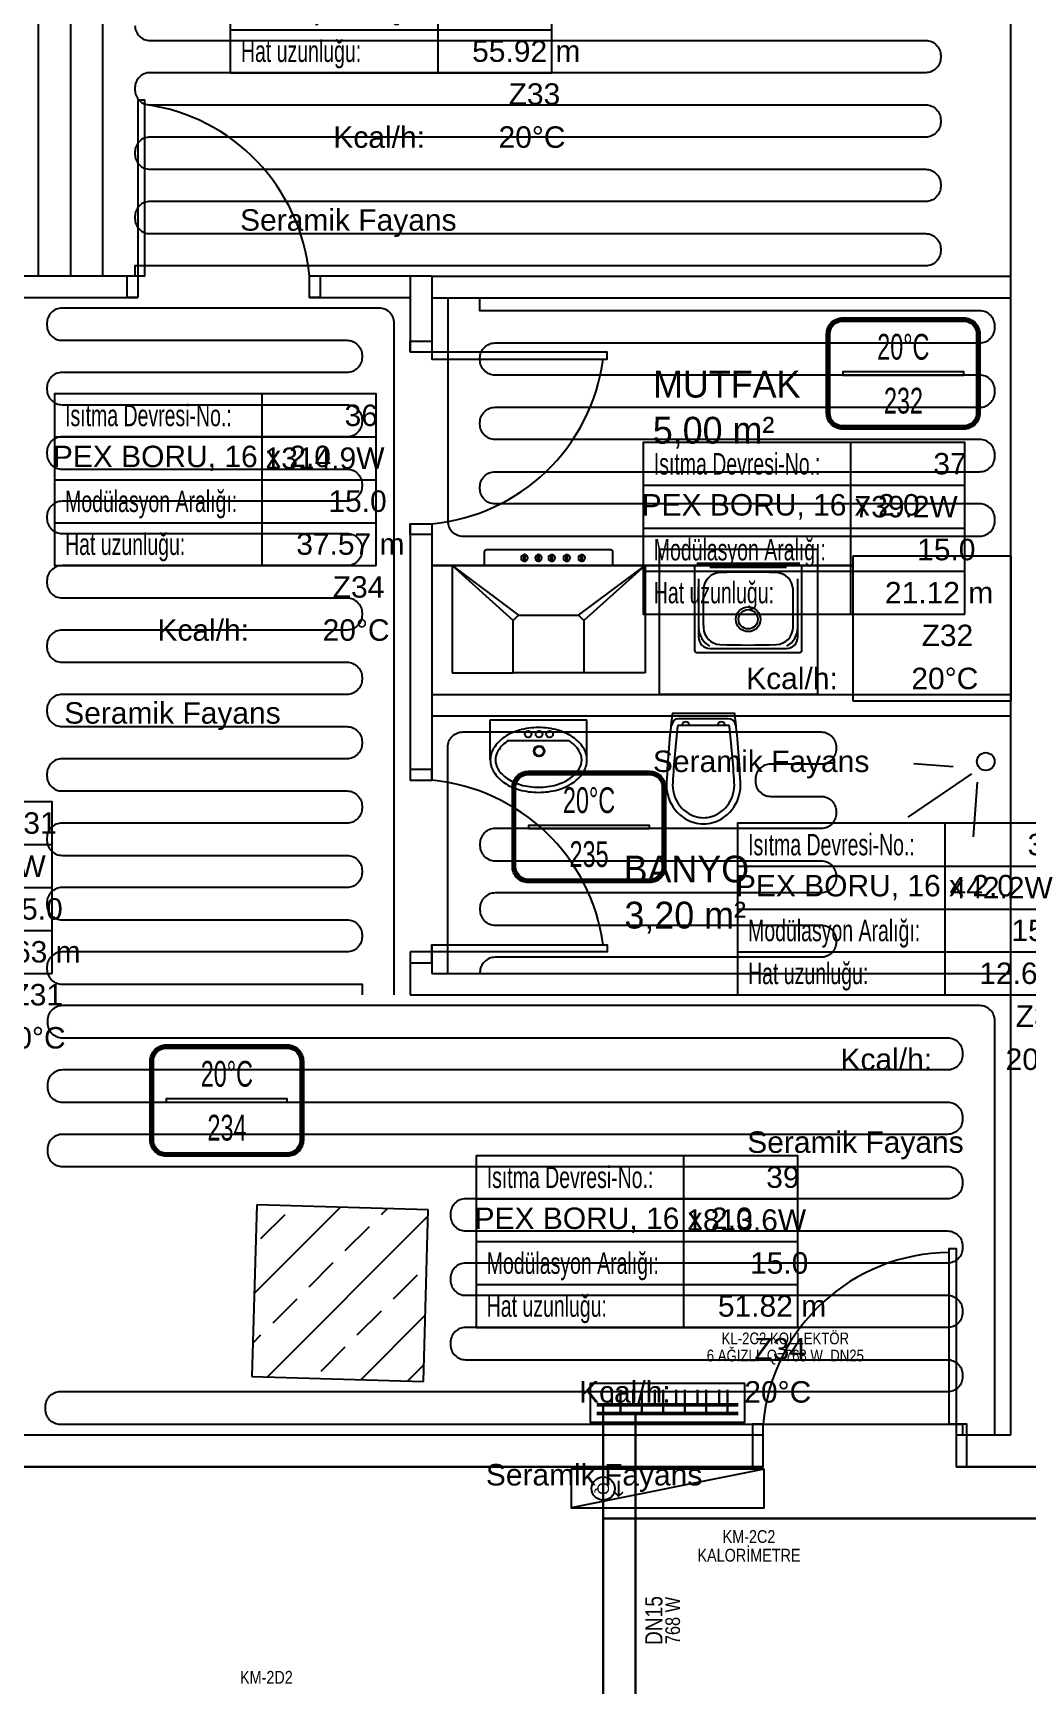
# Model space of a CAD drawing. Header units: centimetres. Extents: x 247996 to 315152, y -468471 to -440326.
# Drawn here: x 287963 to 288427, y -444183 to -443413 of the extents above; entities that cross this region are included whole.
import ezdxf
from ezdxf.enums import TextEntityAlignment as Align

# ---------------------------------------------------------------- set-up
doc = ezdxf.new("R2010")
doc.units = ezdxf.units.CM
doc.linetypes.add('ISITMA DONUS HATTI', pattern=[1.66, 1.57, -0.02, -0.07])
for name, color, linetype in [('SCOTT-MKDU0', 50, 'CONTINUOUS'), ('SCOTT-MTY-ISIKAYBIMAHAL', 2, 'CONTINUOUS'), ('SCOTT-MTY-KALORIMETRE', 6, 'Continuous'), ('SCOTT-MTY-KOLLETÖR', 7, 'CONTINUOUS'), ('SCOTT-MTY-PEX-BORU', 1, 'CONTINUOUS'), ('SCOTT-MTY-RADYATÖR', 2, 'CONTINUOUS'), ('SCOTT-MTY-SAYAC', 3, 'Continuous'), ('SCOTT-MTY-VANA', 1, 'Continuous')]:
    doc.layers.add(name, color=color, linetype=linetype)
for name, color, linetype, lineweight in [('SCOTT-MTY-ISITMA-CAP', 41, 'CONTINUOUS', 30), ('SCOTT-MTY-ISITMA-DONUS-BORU', 30, 'ISITMA DONUS HATTI', 30), ('SCOTT-MTY-ISITMA-GIDIS-BORU', 10, 'CONTINUOUS', 30)]:
    doc.layers.add(name, color=color, linetype=linetype, lineweight=lineweight)
doc.styles.add('MtXpl_Comic_Sans_MS', font='comic.ttf')
doc.styles.add('MTYCAPLT', font='arial.ttf')
doc.styles.add('ROTAS', font='arial.ttf')

# ---------------------------------------------------------------- blocks, each defined once
blk = doc.blocks.new('T-DOLAP')
blk.add_line((-45, -9), (45, 9))
blk.add_lwpolyline([(-45, -9), (45, -9), (45, 9), (-45, 9)], close=True)
blk = doc.blocks.new('T-KALORIMETRE')
for p, q in [((-10, 0), (-6, 0)), ((6, 0), (10, 0))]:
    blk.add_line(p, q)
blk.add_lwpolyline([(-4, 8), (4, 8), (2, 10), (4, 8), (2, 6)])
blk.add_circle((0, 0), 6)
at = {"style": 'ROTAS'}
blk.add_text('Q', height=6, dxfattribs=at).set_placement((0, 0), align=Align.MIDDLE_CENTER)
blk = doc.blocks.new('MTY-RADYATOR MAHAL0')
at = {"layer": 'SCOTT-MTY-ISIKAYBIMAHAL', "color": 2}
for points in [[(-35.71, 18.44), (-35.71, -18.44, 0.414214), (-28.21, -25.94), (28.21, -25.94, 0.414214), (35.71, -18.44), (35.71, 18.44, 0.414214), (28.21, 25.94), (-28.21, 25.94, 0.414214)], [(-34.21, 18.44), (-34.21, -18.44, 0.414214), (-28.21, -24.44), (28.21, -24.44, 0.414214), (34.21, -18.44), (34.21, 18.44, 0.414214), (28.21, 24.44), (-28.21, 24.44, 0.414214)]]:
    blk.add_lwpolyline(points, format="xyb", close=True, dxfattribs=at)
at = {"layer": 'SCOTT-MTY-ISIKAYBIMAHAL', "color": 4}
for points in [[(-35.21, 18.44), (-35.21, -18.44, 0.414214), (-28.21, -25.44), (28.21, -25.44, 0.414214), (35.21, -18.44), (35.21, 18.44, 0.414214), (28.21, 25.44), (-28.21, 25.44, 0.414214)], [(-34.71, 18.44), (-34.71, -18.44, 0.414214), (-28.21, -24.94), (28.21, -24.94, 0.414214), (34.71, -18.44), (34.71, 18.44, 0.414214), (28.21, 24.94), (-28.21, 24.94, 0.414214)]]:
    blk.add_lwpolyline(points, format="xyb", close=True, dxfattribs=at)
at = {"layer": 'SCOTT-MTY-ISIKAYBIMAHAL', "color": 2}
blk.add_lwpolyline([(-28.21, 0.75), (28.21, 0.75), (28.21, -0.75), (-28.21, -0.75)], close=True, dxfattribs=at)
at = {"layer": 'SCOTT-MTY-ISIKAYBIMAHAL', "color": 1, "style": 'MTYCAPLT', "width": 0.65}
for tag, p in [('MAHAL_001', (-14.86, 29.85)), ('NO_001', (-8.34, 6.72))]:
    blk.add_attdef(tag, p, '', height=12, rotation=359.99998, dxfattribs=at)
at = {"layer": 'SCOTT-MTY-ISIKAYBIMAHAL', "color": 4, "style": 'MTYCAPLT', "width": 0.65}
for tag, p in [('DERECE_001', (-22.83, -18.47)), ('ISIKAYBI_001', (-22.73, -41.1))]:
    blk.add_attdef(tag, p, '', height=12, rotation=359.99998, dxfattribs=at)
blk.add_attdef('ALAN', text='', height=12, rotation=359.99998, dxfattribs=at).set_placement((0, -50), align=Align.MIDDLE_CENTER)
blk = doc.blocks.new('MTY-ETIKET')
at = {"layer": 'SCOTT-MTY-RADYATÖR'}
for p, q in [((2.687, 0), (2.687, 8)), ((-7, 6), (8, 6)), ((-7, 4), (8, 4)), ((-7, 2), (8, 2))]:
    blk.add_line(p, q, dxfattribs=at)
blk.add_lwpolyline([(8, 0), (8, 8), (-7, 8), (-7, 0)], close=True, dxfattribs=at)
at = {"layer": 'SCOTT-MTY-RADYATÖR', "style": 'MTYCAPLT', "width": 0.65}
for s, p in [('Isıtma Devresi-No.:', (-6.5, 7)), ('Modülasyon Aralığı:', (-6.5, 3)), ('Hat uzunluğu:', (-6.5, 1))]:
    blk.add_text(s, height=1, rotation=359.99998, dxfattribs=at).set_placement(p, align=Align.MIDDLE_LEFT)
for tag, p in [('NO1_001', (5.8, 6.5)), ('AR_001', (6.25, 2.5)), ('UZ_001', (6.312, 0.509))]:
    blk.add_attdef(tag, p, '', height=1, rotation=359.99998, dxfattribs=at)
at = {"layer": 'SCOTT-MTY-RADYATÖR', "color": 2, "style": 'MTYCAPLT', "width": 0.65}
for tag, p in [('BORU_001', (-7.069, 4.59)), ('YER_001', (2.898, 4.5))]:
    blk.add_attdef(tag, p, '', height=1, dxfattribs=at)

msp = doc.modelspace()

# ---------------------------------------------------------------- linework, layer by layer
at = {"layer": 'SCOTT-MKDU0', "color": 8, "ltscale": 0.03}
for p, q in [((288419.06, -444065.95), (288419.06, -443220.38)), ((288419.06, -444065.95), (288419.06, -443220.38)), ((287958.21, -443525.95), (288015.33, -443525.95)), ((288092.02, -443525.95), (288149.06, -443525.95)), ((288139.06, -443525.95), (288139.06, -443561.41)), ((288149.06, -443525.95), (288149.06, -443564.73)), ((288149.06, -443526.07), (288419.06, -443526.07)), ((287958.21, -443535.95), (288012.02, -443535.95)), ((288092.02, -443535.95), (288139.06, -443535.95)), ((288149.06, -443536.07), (288419.06, -443536.07)), ((288139.06, -443641.41), (288139.06, -443760.95)), ((288149.06, -443641.41), (288149.06, -443760.95)), ((288173.53, -443654.64), (288173.53, -443660.94)), ((288232.53, -443653.64), (288174.53, -443653.64)), ((288192, -443656.31), (288192, -443655.8)), ((288192.61, -443655.8), (288192, -443655.8)), ((288192, -443658.89), (288192, -443656.31)), ((288192.61, -443656.31), (288192.61, -443655.8)), ((288192.61, -443658.89), (288192.61, -443656.31)), ((288198.58, -443656.31), (288198.58, -443655.8)), ((288199.2, -443655.8), (288198.58, -443655.8)), ((288198.58, -443658.89), (288198.58, -443656.31)), ((288199.2, -443656.31), (288199.2, -443655.8)), ((288199.2, -443658.89), (288199.2, -443656.31)), ((288204.73, -443656.31), (288204.73, -443655.8)), ((288204.73, -443655.8), (288205.35, -443655.8)), ((288204.73, -443658.89), (288204.73, -443656.31)), ((288205.35, -443656.31), (288205.35, -443655.8)), ((288205.35, -443658.89), (288205.35, -443656.31)), ((288211.72, -443655.8), (288212.34, -443655.8)), ((288211.72, -443656.31), (288211.72, -443655.81)), ((288211.72, -443658.89), (288211.72, -443656.31)), ((288212.34, -443656.31), (288212.34, -443655.8)), ((288212.34, -443658.89), (288212.34, -443656.31)), ((288218.72, -443655.8), (288219.34, -443655.8)), ((288218.72, -443656.31), (288218.72, -443655.81)), ((288218.72, -443658.89), (288218.72, -443656.31)), ((288219.34, -443656.31), (288219.34, -443655.8)), ((288219.34, -443658.89), (288219.34, -443656.31)), ((288233.53, -443660.94), (288233.53, -443654.64)), ((288255.3, -443720.95), (288255.3, -443653.26)), ((288255.3, -443653.26), (288328.92, -443653.26)), ((288328.92, -443653.26), (288328.92, -443720.95)), ((288345.47, -443724.07), (288345.47, -443656.39)), ((288345.47, -443656.39), (288419.09, -443656.39)), ((288419.09, -443656.39), (288419.09, -443724.07)), ((288149.06, -443660.95), (288345.44, -443660.95)), ((288345.44, -443660.95), (288149.06, -443660.95)), ((288345.44, -443660.95), (288149.06, -443660.95)), ((288187.05, -443686.44), (288158.55, -443660.94)), ((288158.55, -443660.94), (288189.55, -443683.94)), ((288248.55, -443660.94), (288158.55, -443660.94)), ((288158.55, -443660.94), (288158.55, -443710.94)), ((288192, -443658.89), (288192.61, -443658.89)), ((288198.58, -443658.89), (288199.2, -443658.89)), ((288204.73, -443658.89), (288205.35, -443658.89)), ((288211.72, -443658.89), (288212.34, -443658.89)), ((288217.55, -443683.94), (288248.55, -443660.94)), ((288218.72, -443658.89), (288219.34, -443658.89)), ((288248.55, -443660.94), (288220.05, -443686.44)), ((288248.55, -443660.94), (288248.55, -443710.94)), ((288271.61, -443660.93), (288271.61, -443700.35)), ((288320.61, -443659.93), (288272.61, -443659.93)), ((288314.46, -443661.78), (288278.76, -443661.78)), ((288321.61, -443700.35), (288321.61, -443660.93)), ((288273.46, -443667.08), (288273.46, -443694.2)), ((288319.76, -443694.2), (288319.76, -443667.08)), ((288272.61, -443701.35), (288320.61, -443701.35)), ((288278.76, -443699.5), (288314.46, -443699.5)), ((288158.55, -443710.94), (288187.05, -443710.94)), ((288248.55, -443710.94), (288220.05, -443710.94)), ((288149.06, -443720.95), (288419.06, -443720.95)), ((288328.92, -443720.95), (288255.3, -443720.95)), ((288419.09, -443724.07), (288345.47, -443724.07)), ((288149.06, -443730.95), (288419.06, -443730.95)), ((288176.38, -443732.84), (288221.41, -443732.84)), ((288176.38, -443751.49), (288176.38, -443732.84)), ((288221.41, -443751.49), (288221.41, -443732.84)), ((288149.06, -443740.95), (288149.06, -443760.95)), ((288184.84, -443742.47), (288212.94, -443742.47)), ((288392.22, -443754.73), (288373.84, -443753.31)), ((288400.64, -443757.97), (288371.06, -443778.18)), ((288403.42, -443761.87), (288401.47, -443787.24)), ((288139.06, -443840.95), (288139.06, -443860.95)), ((288149.06, -443837.64), (288149.06, -443850.95)), ((288149.06, -443837.64), (288149.06, -443850.95)), ((288149.06, -443850.95), (288419.06, -443850.95)), ((288139.06, -443860.95), (288419.06, -443860.95)), ((288067.5, -443958.85), (288065.2, -444038.82)), ((288066.31, -444000.1), (288106.45, -443959.97)), ((288147.46, -443961.14), (288067.5, -443958.85)), ((288069.46, -443974.5), (288080.69, -443963.28)), ((288072.29, -444039.02), (288147.38, -443963.93)), ((288125.59, -443963.28), (288128.27, -443960.59)), ((288145.17, -444041.11), (288147.46, -443961.14)), ((288108.75, -443980.11), (288119.98, -443968.89)), ((288091.91, -443996.95), (288103.14, -443985.73)), ((288131.2, -444002.56), (288142.43, -443991.34)), ((288075.08, -444013.79), (288086.3, -444002.56)), ((288114.36, -444019.4), (288125.59, -444008.18)), ((288115.94, -444040.27), (288146.06, -444010.16)), ((288065.65, -444023.21), (288069.46, -444019.4)), ((288097.53, -444036.24), (288108.75, -444025.01)), ((288137.77, -444040.9), (288145.4, -444033.27)), ((288065.2, -444038.82), (288145.17, -444041.11)), ((287628.21, -444065.95), (288303.6, -444065.95)), ((287871.75, -444065.95), (288303.6, -444065.95)), ((288393.6, -444065.95), (288419.06, -444065.95)), ((288393.6, -444065.95), (288419.06, -444065.95)), ((288303.6, -444080.95), (287485.29, -444080.95)), ((287628.21, -444080.95), (288303.6, -444080.95)), ((288393.6, -444080.95), (288460.01, -444080.95)), ((288460.01, -444080.95), (288393.6, -444080.95))]:
    msp.add_line(p, q, dxfattribs=at)
for points in [[(288012.02, -443525.95), (288015.33, -443525.95), (288015.33, -443444.08), (288012.02, -443444.08)], [(288149.06, -443561.41), (288149.06, -443564.73), (288230.93, -443564.73), (288230.93, -443561.41)], [(288149.06, -443840.95), (288149.06, -443837.64), (288230.93, -443837.64), (288230.93, -443840.95)], [(288393.6, -444060.95), (288390.29, -444060.95), (288390.29, -443979.08), (288393.6, -443979.08)], [(288393.6, -444060.95), (288390.29, -444060.95), (288390.29, -443979.08), (288393.6, -443979.08)], [(288393.6, -444060.95), (288390.29, -444060.95), (288390.29, -443979.08), (288393.6, -443979.08)]]:
    msp.add_lwpolyline(points, close=True, dxfattribs=at)
for points in [[(288012.02, -443535.95), (288007.02, -443535.95), (288007.02, -443525.95), (288012.02, -443525.95), (288012.02, -443535.95)], [(288097.02, -443535.95), (288092.02, -443535.95), (288092.02, -443525.95), (288097.02, -443525.95), (288097.02, -443535.95)], [(288139.06, -443561.41), (288139.06, -443556.41), (288149.06, -443556.41), (288149.06, -443561.41), (288139.06, -443561.41)], [(288139.06, -443646.41), (288139.06, -443641.41), (288149.06, -443641.41), (288149.06, -443646.41), (288139.06, -443646.41)], [(288139.06, -443755.95), (288139.06, -443760.95), (288149.06, -443760.95), (288149.06, -443755.95), (288139.06, -443755.95)], [(288139.06, -443840.95), (288139.06, -443845.95), (288149.06, -443845.95), (288149.06, -443840.95), (288139.06, -443840.95)], [(288298.6, -444080.95), (288303.6, -444080.95), (288303.6, -444060.95), (288298.6, -444060.95), (288298.6, -444080.95)], [(288298.6, -444080.95), (288303.6, -444080.95), (288303.6, -444060.95), (288298.6, -444060.95), (288298.6, -444080.95)], [(288298.6, -444080.95), (288303.6, -444080.95), (288303.6, -444060.95), (288298.6, -444060.95), (288298.6, -444080.95)], [(288393.6, -444080.95), (288398.6, -444080.95), (288398.6, -444060.95), (288393.6, -444060.95), (288393.6, -444080.95)], [(288393.6, -444080.95), (288398.6, -444080.95), (288398.6, -444060.95), (288393.6, -444060.95), (288393.6, -444080.95)], [(288393.6, -444080.95), (288398.6, -444080.95), (288398.6, -444060.95), (288393.6, -444060.95), (288393.6, -444080.95)]]:
    msp.add_lwpolyline(points, dxfattribs=at)
for points in [[(288261.18, -443729.91, 0.01664), (288258.56, -443761.75, 0.351622), (288271.34, -443780.66, 0.068714), (288275.77, -443781.27, 0.068714), (288280.19, -443780.66, 0.351622), (288292.97, -443761.75, 0.01664), (288290.36, -443729.91)], [(288263.75, -443735.48, 0.016866), (288261.43, -443761.94, 0.351778), (288272.16, -443777.9, 0.068022), (288275.77, -443778.39, 0.068022), (288279.37, -443777.9, 0.351778), (288290.1, -443761.94, 0.016866), (288287.79, -443735.48)]]:
    msp.add_lwpolyline(points, format="xyb", close=True, dxfattribs=at)
msp.add_lwpolyline([(288290.64, -443735.36, 0.389191), (288287.29, -443732.29), (288275.77, -443732.29), (288264.24, -443732.29, 0.389191), (288260.9, -443735.36, 0.389191)], format="xyb", dxfattribs=at)
for centre, radius in [((288194.04, -443739.44), 1.56), ((288199.09, -443739.44), 1.56), ((288204.01, -443739.44), 1.56), ((288199.14, -443747.38), 2.52), ((288199.14, -443747.38), 2.12), ((288407.34, -443752.22, 51), 4.14)]:
    msp.add_circle(centre, radius, dxfattribs=at)
for centre, radius, start, end in [((288003.45, -443534.18), 88.95, 5.30809, 82.32526), ((288140.83, -443552.85), 88.95, 275.30809, 352.32526), ((288174.53, -443654.64), 1, 90, 180), ((288192.28, -443657.33), 1.54, 100.53795, 259.42462), ((288192.28, -443657.33), 1.54, 282.62331, 77.3765), ((288198.86, -443657.33), 1.54, 100.53795, 259.42462), ((288198.86, -443657.33), 1.54, 282.62331, 77.3765), ((288205.01, -443657.33), 1.54, 100.53795, 259.42462), ((288205.01, -443657.33), 1.54, 282.62331, 77.3765), ((288212.01, -443657.33), 1.54, 100.53795, 259.42462), ((288212.01, -443657.33), 1.54, 282.62331, 77.3765), ((288219, -443657.33), 1.54, 100.53795, 259.42462), ((288219, -443657.33), 1.54, 282.62331, 77.3765), ((288232.53, -443654.64), 1, 0, 90), ((288267.46, -443735.48), 1.78, 0, 180), ((288284.07, -443735.48), 1.78, 0, 180), ((288192.54, -443755.1), 17.19, 123.83466, 148.28659), ((288192.54, -443755.1), 14.8, 121.37674, 148.28659), ((288196.38, -443760.82), 24.08, 105.51757, 123.83466), ((288198.89, -443769.87), 33.47, 90, 105.51757), ((288198.89, -443769.87), 33.47, 74.48243, 90), ((288201.4, -443760.82), 24.08, 56.16534, 74.48243), ((288205.24, -443755.1), 14.8, 31.71341, 58.62326), ((288205.24, -443755.1), 17.19, 31.71341, 56.16534), ((288186.7, -443751.49), 10.33, 148.28659, 180), ((288186.7, -443751.49), 7.93, 148.28659, 180), ((288211.08, -443751.49), 7.93, 0, 31.71341), ((288211.08, -443751.49), 10.33, 0, 31.71341), ((288186.7, -443751.49), 10.33, 180, 211.71341), ((288192.54, -443747.88), 17.19, 211.71341, 236.16534), ((288186.7, -443751.49), 7.93, 180, 211.71341), ((288192.54, -443747.88), 14.8, 211.71341, 236.16534), ((288205.24, -443747.88), 14.8, 303.83466, 328.28659), ((288205.24, -443747.88), 17.19, 303.83466, 328.28659), ((288211.08, -443751.49), 7.93, 328.28659, 0), ((288211.08, -443751.49), 10.33, 328.28659, 0), ((288140.83, -443849.52), 88.95, 7.67474, 84.69191), ((288196.38, -443742.16), 24.08, 236.16534, 254.48243), ((288196.38, -443742.16), 21.68, 236.16534, 254.48243), ((288198.89, -443733.11), 33.47, 254.48243, 270), ((288198.89, -443733.11), 31.07, 254.48243, 270), ((288198.89, -443733.11), 31.07, 270, 285.51757), ((288198.89, -443733.11), 33.47, 270, 285.51757), ((288201.4, -443742.16), 21.68, 285.51757, 303.83466), ((288201.4, -443742.16), 24.08, 285.51757, 303.83466), ((288390.85, -444068.61), 87.59, 90.36866, 174.98091), ((288390.85, -444068.61), 87.59, 90.36866, 174.98091), ((288390.85, -444068.61), 87.59, 90.36866, 174.98091)]:
    msp.add_arc(centre, radius, start, end, dxfattribs=at)
for centre, major_axis, start_param, end_param in [((288283.72, -443672.18), (5.66, -5.66), 2.395934, 3.900021), ((288296.61, -443996.18), (332.25, 0), 1.531058, 1.610536), ((288309.49, -443672.18), (5.66, -5.66), 0.812368, 2.316455), ((288607.86, -443680.93), (-234.94, -234.94), 5.470817, 5.524757), ((287985.36, -443680.93), (234.94, -234.94), 0.758428, 0.812368), ((288296.61, -443685.93), (-4.07, -4.07), 3.926991, 10.210176), ((288296.61, -443685.93), (-3.18, -3.18), 3.926991, 10.210176), ((288278.76, -443694.2), (-3.75, -3.75), 5.497787, 7.068583), ((288283.6, -443689.68), (-7.14, -7.14), 5.524757, 6.541187), ((288283.72, -443689.67), (-5.66, -5.66), 5.524757, 7.028844), ((288309.49, -443689.67), (-5.66, -5.66), 0.825137, 2.329224), ((288314.46, -443694.2), (3.75, -3.75), -0.785398, 0.785398), ((288309.61, -443689.68), (7.14, -7.14), -0.258001, 0.758428), ((288272.61, -443700.35), (0.707, -0.707), 3.926991, 5.497787), ((288296.61, -443365.68), (332.25, 0), 4.67265, 4.752129), ((288320.61, -443700.35), (0.707, -0.707), -0.785398, 0.785398)]:
    msp.add_ellipse(centre, major_axis=major_axis, ratio=1, start_param=start_param, end_param=end_param, dxfattribs=at)
at = {"layer": 'SCOTT-MKDU0', "color": 8, "ltscale": 0.03, "invisible_edges": 4}
for points in [[(288189.55, -443683.94), (288217.55, -443683.94), (288220.05, -443686.44), (288187.05, -443686.44)], [(288220.05, -443710.94), (288187.05, -443710.94), (288187.05, -443686.44), (288220.05, -443686.44)]]:
    msp.add_3dface(points, dxfattribs=at)
at = {"layer": 'SCOTT-MTY-ISITMA-DONUS-BORU'}
for points in [[(288233, -444045), (288233, -444052)], [(288243, -444045), (288243, -444052)], [(288253, -444045), (288253, -444052)], [(288263, -444045), (288263, -444052)], [(288273, -444045), (288273, -444052)], [(288283, -444045), (288283, -444052)], [(288229, -444082), (288229, -444052)], [(288229, -444100), (288229, -444082)], [(288229, -444105), (288229, -444100)], [(288054, -444195), (288229, -444195), (288229, -444105)], [(288229, -444105), (288526, -444105)]]:
    msp.add_lwpolyline(points, dxfattribs=at)
at = {"layer": 'SCOTT-MTY-ISITMA-DONUS-BORU', "const_width": 1.6}
msp.add_lwpolyline([(288292, -444052), (288226, -444052)], dxfattribs=at)
at = {"layer": 'SCOTT-MTY-ISITMA-GIDIS-BORU'}
for points in [[(288237, -444045), (288237, -444056)], [(288247, -444045), (288247, -444056)], [(288257, -444045), (288257, -444056)], [(288267, -444045), (288267, -444056)], [(288277, -444045), (288277, -444056)], [(288287, -444045), (288287, -444056)], [(288244, -444082), (288244, -444056)], [(288244, -444100), (288244, -444082)], [(288244, -444205), (288244, -444100)]]:
    msp.add_lwpolyline(points, dxfattribs=at)
at = {"layer": 'SCOTT-MTY-ISITMA-GIDIS-BORU', "const_width": 1.6}
msp.add_lwpolyline([(288292, -444056), (288226, -444056)], dxfattribs=at)
at = {"layer": 'SCOTT-MTY-KOLLETÖR'}
msp.add_lwpolyline([(288295, -444042), (288223, -444042), (288223, -444060), (288295, -444060)], close=True, dxfattribs=at)
at = {"layer": 'SCOTT-MTY-PEX-BORU'}
for points in [[(287965.71, -443525.95), (287965.71, -443128.82, -0.414214)], [(287995.71, -443525.95), (287995.71, -443333.24, -0.414214)], [(288010.71, -443409.24, 0.414214), (288017.71, -443416.24), (288379.36, -443416.24, -0.414214), (288386.36, -443423.24), (288386.36, -443424.24, -0.414214), (288379.36, -443431.24), (288017.71, -443431.24, 0.414214), (288010.71, -443438.24), (288010.71, -443439.24, 0.414214), (288017.71, -443446.24), (288379.36, -443446.24, -0.414214), (288386.36, -443453.24), (288386.36, -443454.24, -0.414214), (288379.36, -443461.24), (288017.71, -443461.24, 0.414214), (288010.71, -443468.24), (288010.71, -443469.24, 0.414214), (288017.71, -443476.24), (288379.36, -443476.24, -0.414214), (288386.36, -443483.24), (288386.36, -443484.24, -0.414214), (288379.36, -443491.24), (288017.71, -443491.24, 0.414214), (288010.71, -443498.24), (288010.71, -443499.24, 0.414214), (288017.71, -443506.24), (288379.36, -443506.24, -0.414214), (288386.36, -443513.24), (288386.36, -443514.24, -0.414214), (288379.36, -443521.24), (288010.71, -443521.24), (288010.71, -443525.95)], [(288131.56, -443860.95), (288131.56, -443547.95, 0.414214), (288124.56, -443540.95), (287976.69, -443540.95, 0.414214), (287969.69, -443547.95), (287969.69, -443548.95, 0.414214), (287976.69, -443555.95), (288109.56, -443555.95, -0.414214), (288116.56, -443562.95), (288116.56, -443563.95, -0.414214), (288109.56, -443570.95), (287976.69, -443570.95, 0.414214), (287969.69, -443577.95), (287969.69, -443578.95, 0.414214), (287976.69, -443585.95), (288109.56, -443585.95, -0.414214), (288116.56, -443592.95), (288116.56, -443593.95, -0.414214), (288109.56, -443600.95), (287976.69, -443600.95, 0.414214), (287969.69, -443607.95), (287969.69, -443608.95, 0.414214), (287976.69, -443615.95), (288109.56, -443615.95, -0.414214), (288116.56, -443622.95), (288116.56, -443623.95, -0.414214), (288109.56, -443630.95), (287976.69, -443630.95, 0.414214), (287969.69, -443637.95), (287969.69, -443638.95, 0.414214), (287976.69, -443645.95), (288109.56, -443645.95, -0.414214), (288116.56, -443652.95), (288116.56, -443653.95, -0.414214), (288109.56, -443660.95), (287976.69, -443660.95, 0.414214), (287969.69, -443667.95), (287969.69, -443668.95, 0.414214), (287976.69, -443675.95), (288109.56, -443675.95, -0.414214), (288116.56, -443682.95), (288116.56, -443683.95, -0.414214), (288109.56, -443690.95), (287976.69, -443690.95, 0.414214), (287969.69, -443697.95), (287969.69, -443698.95, 0.414214), (287976.69, -443705.95), (288109.56, -443705.95, -0.414214), (288116.56, -443712.95), (288116.56, -443713.95, -0.414214), (288109.56, -443720.95), (287976.69, -443720.95, 0.414214), (287969.69, -443727.95), (287969.69, -443728.95, 0.414214), (287976.69, -443735.95), (288109.56, -443735.95, -0.414214), (288116.56, -443742.95), (288116.56, -443743.95, -0.414214), (288109.56, -443750.95), (287976.69, -443750.95, 0.414214), (287969.69, -443757.95), (287969.69, -443758.95, 0.414214), (287976.69, -443765.95), (288109.56, -443765.95, -0.414214), (288116.56, -443772.95), (288116.56, -443773.95, -0.414214), (288109.56, -443780.95), (287976.69, -443780.95, 0.414214), (287969.69, -443787.95), (287969.69, -443788.95, 0.414214), (287976.69, -443795.95), (288109.56, -443795.95, -0.414214), (288116.56, -443802.95), (288116.56, -443803.95, -0.414214), (288109.56, -443810.95), (287976.69, -443810.95, 0.414214), (287969.69, -443817.95), (287969.69, -443818.95, 0.414214), (287976.69, -443825.95), (288109.56, -443825.95, -0.414214), (288116.56, -443832.95), (288116.56, -443833.95, -0.414214), (288109.56, -443840.95), (287976.69, -443840.95, 0.414214), (287969.69, -443847.95), (287969.69, -443848.95, 0.414214), (287976.69, -443855.95), (288116.56, -443855.95), (288116.56, -443860.95)], [(288156.56, -443536.07), (288156.56, -443640.17, 0.414214), (288163.56, -443647.17), (288404.56, -443647.17, 0.414214), (288411.56, -443640.17), (288411.56, -443639.17, 0.414214), (288404.56, -443632.17), (288178.56, -443632.17, -0.414214), (288171.56, -443625.17), (288171.56, -443624.17, -0.414214), (288178.56, -443617.17), (288404.56, -443617.17, 0.414214), (288411.56, -443610.17), (288411.56, -443609.17, 0.414214), (288404.56, -443602.17), (288178.56, -443602.17, -0.414214), (288171.56, -443595.17), (288171.56, -443594.17, -0.414214), (288178.56, -443587.17), (288404.56, -443587.17, 0.414214), (288411.56, -443580.17), (288411.56, -443579.17, 0.414214), (288404.56, -443572.17), (288178.56, -443572.17, -0.414214), (288171.56, -443565.17), (288171.56, -443564.17, -0.414214), (288178.56, -443557.17), (288404.56, -443557.17, 0.414214), (288411.56, -443550.17), (288411.56, -443549.17, 0.414214), (288404.56, -443542.17), (288171.56, -443542.17), (288171.56, -443536.07)], [(288156.56, -443850.95), (288156.56, -443745.45, -0.414214), (288163.56, -443738.45), (288330.6, -443738.45, -0.414214), (288337.6, -443745.45), (288337.6, -443746.45, -0.414214), (288330.6, -443753.45), (288307.01, -443753.45, 0.414214), (288300.01, -443760.45), (288300.01, -443761.45, 0.414214), (288307.01, -443768.45), (288330.6, -443768.45, -0.414214), (288337.6, -443775.45), (288337.6, -443776.45, -0.414214), (288330.6, -443783.45), (288178.56, -443783.45, 0.414214), (288171.56, -443790.45), (288171.56, -443791.45, 0.414214), (288178.56, -443798.45), (288330.6, -443798.45, -0.414214), (288337.6, -443805.45), (288337.6, -443806.45, -0.414214), (288330.6, -443813.45), (288178.56, -443813.45, 0.414214), (288171.56, -443820.45), (288171.56, -443821.45, 0.414214), (288178.56, -443828.45), (288330.6, -443828.45, -0.414214), (288337.6, -443835.45), (288337.6, -443836.45, -0.414214), (288330.6, -443843.45), (288178.56, -443843.45, 0.414214), (288171.56, -443850.45), (288171.56, -443850.95)], [(288411.56, -444065.95), (288411.56, -443872.95, 0.414214), (288404.56, -443865.95), (287976.9, -443865.95, 0.414214), (287969.9, -443872.95), (287969.9, -443873.95, 0.414214), (287976.9, -443880.95), (288389.56, -443880.95, -0.414214), (288396.56, -443887.95), (288396.56, -443888.95, -0.414214), (288389.56, -443895.95), (287976.9, -443895.95, 0.414214), (287969.9, -443902.95), (287969.9, -443903.95, 0.414214), (287976.9, -443910.95), (288389.56, -443910.95, -0.414214), (288396.56, -443917.95), (288396.56, -443918.95, -0.414214), (288389.56, -443925.95), (287976.9, -443925.95, 0.414214), (287969.9, -443932.95), (287969.9, -443933.95, 0.414214), (287976.9, -443940.95), (288389.56, -443940.95, -0.414214), (288396.56, -443947.95), (288396.56, -443948.95, -0.414214), (288389.56, -443955.95), (288164.84, -443955.95, 0.414214), (288157.84, -443962.95), (288157.84, -443963.95, 0.414214), (288164.84, -443970.95), (288389.56, -443970.95, -0.414214), (288396.56, -443977.95), (288396.56, -443978.95, -0.414214), (288389.56, -443985.95), (288164.84, -443985.95, 0.414214), (288157.84, -443992.95), (288157.84, -443993.95, 0.414214), (288164.84, -444000.95), (288389.56, -444000.95, -0.414214), (288396.56, -444007.95), (288396.56, -444008.95, -0.414214), (288389.56, -444015.95), (288164.84, -444015.95, 0.414214), (288157.84, -444022.95), (288157.84, -444023.95, 0.414214), (288164.84, -444030.95), (288389.56, -444030.95, -0.414214), (288396.56, -444037.95), (288396.56, -444038.95, -0.414214), (288389.56, -444045.95), (287975.8, -444045.95, 0.414214), (287968.8, -444052.95), (287968.8, -444053.95, 0.414214), (287975.8, -444060.95), (288396.56, -444060.95), (288396.56, -444065.95)]]:
    msp.add_lwpolyline(points, format="xyb", dxfattribs=at)
msp.add_lwpolyline([(287980.71, -443323.82), (287980.71, -443525.95)], dxfattribs=at)

# ---------------------------------------------------------------- block references
at = {"layer": 'SCOTT-MTY-KALORIMETRE', "xscale": 0.9, "yscale": 0.9, "rotation": 270}
msp.add_blockref('T-KALORIMETRE', (288229, -444091), dxfattribs=at)
at = {"layer": 'SCOTT-MTY-SAYAC', "rotation": 180}
msp.add_blockref('T-DOLAP', (288259, -444091), dxfattribs=at)
at = {"layer": 'SCOTT-MTY-VANA'}
ref = msp.add_blockref('MTY-ETIKET', (288125.13, -443431.24), dxfattribs=dict(at, xscale=10, yscale=10))
ref.add_attrib('UZ_001', '55.92 m', (288167.9, -443426.18), dxfattribs={"layer": 'SCOTT-MTY-RADYATÖR', "height": 10, "rotation": 359.99998, "style": 'MTYCAPLT'})
ref.add_attrib('AR_001', '15.0', (288182.89, -443406.18), dxfattribs={"layer": 'SCOTT-MTY-RADYATÖR', "height": 10, "rotation": 359.99998, "style": 'MTYCAPLT'})
ref.add_attrib('NO1_001', '35', (288190.39, -443366.17), dxfattribs={"layer": 'SCOTT-MTY-RADYATÖR', "height": 10, "rotation": 359.99998, "style": 'MTYCAPLT'})
ref.add_attrib('BORU_001', 'PEX BORU, 16 x 2.0', (288054.44, -443385.34), dxfattribs={"layer": 'SCOTT-MTY-RADYATÖR', "height": 10, "style": 'MTYCAPLT'})
ref.add_attrib('NO_001', 'Z33', (288184.9, -443446.17), dxfattribs={"layer": 'SCOTT-MTY-RADYATÖR', "height": 10, "style": 'MTYCAPLT'})
ref.add_attrib('DERECE_001', '20%%DC', (288180.2, -443466.24), dxfattribs={"layer": 'SCOTT-MTY-RADYATÖR', "height": 10, "style": 'MTYCAPLT'})
ref.add_attrib('KCAL/H:_001', 'Kcal/h:', (288103.2, -443466.24), dxfattribs={"layer": 'SCOTT-MTY-RADYATÖR', "height": 10, "style": 'MTYCAPLT'})
ref.add_attrib('MALZEMECINSI_001', 'Seramik Fayans', (288059.72, -443504.86), dxfattribs={"layer": 'SCOTT-MTY-RADYATÖR', "height": 10, "style": 'MTYCAPLT'})
ref.add_attrib('YER_001', '1957.3W', (288153.14, -443386.17), dxfattribs={"layer": 'SCOTT-MTY-RADYATÖR', "height": 10, "style": 'MTYCAPLT'})
ref = msp.add_blockref('MTY-RADYATOR MAHAL0', (288368.87, -443571.42), dxfattribs=dict(at, xscale=-1, rotation=180))
ref.add_attrib('DERECE_001', '20%%DC', (288356.75, -443564.95), dxfattribs={"layer": 'SCOTT-MTY-ISIKAYBIMAHAL', "color": 4, "height": 12, "rotation": 0.00002, "style": 'MTYCAPLT', "width": 0.65})
ref.add_attrib('NO_001', '232', (288359.91, -443590.06), dxfattribs={"layer": 'SCOTT-MTY-ISIKAYBIMAHAL', "color": 1, "height": 12, "rotation": 0.00002, "style": 'MTYCAPLT', "width": 0.65})
ref = msp.add_blockref('MTY-ETIKET', (288043.13, -443660.95), dxfattribs=dict(at, xscale=10, yscale=10))
ref.add_attrib('UZ_001', '37.57 m', (288085.9, -443655.88), dxfattribs={"layer": 'SCOTT-MTY-RADYATÖR', "height": 10, "rotation": 359.99998, "style": 'MTYCAPLT'})
ref.add_attrib('AR_001', '15.0', (288100.89, -443635.89), dxfattribs={"layer": 'SCOTT-MTY-RADYATÖR', "height": 10, "rotation": 359.99998, "style": 'MTYCAPLT'})
ref.add_attrib('NO1_001', '36', (288108.44, -443595.88), dxfattribs={"layer": 'SCOTT-MTY-RADYATÖR', "height": 10, "rotation": 359.99998, "style": 'MTYCAPLT'})
ref.add_attrib('BORU_001', 'PEX BORU, 16 x 2.0', (287972.43, -443615.05), dxfattribs={"layer": 'SCOTT-MTY-RADYATÖR', "height": 10, "style": 'MTYCAPLT'})
ref.add_attrib('NO_001', 'Z34', (288102.92, -443675.88), dxfattribs={"layer": 'SCOTT-MTY-RADYATÖR', "height": 10, "style": 'MTYCAPLT'})
ref.add_attrib('DERECE_001', '20%%DC', (288098.2, -443695.95), dxfattribs={"layer": 'SCOTT-MTY-RADYATÖR', "height": 10, "style": 'MTYCAPLT'})
ref.add_attrib('KCAL/H:_001', 'Kcal/h:', (288021.2, -443695.95), dxfattribs={"layer": 'SCOTT-MTY-RADYATÖR', "height": 10, "style": 'MTYCAPLT'})
ref.add_attrib('MALZEMECINSI_001', 'Seramik Fayans', (287977.72, -443734.57), dxfattribs={"layer": 'SCOTT-MTY-RADYATÖR', "height": 10, "style": 'MTYCAPLT'})
ref.add_attrib('YER_001', '1314.9W', (288071.14, -443615.88), dxfattribs={"layer": 'SCOTT-MTY-RADYATÖR', "height": 10, "style": 'MTYCAPLT'})
ref = msp.add_blockref('MTY-ETIKET', (288317.6, -443683.5), dxfattribs=dict(at, xscale=10, yscale=10))
ref.add_attrib('UZ_001', '21.12 m', (288360.37, -443678.52), dxfattribs={"layer": 'SCOTT-MTY-RADYATÖR', "height": 10, "rotation": 359.99998, "style": 'MTYCAPLT'})
ref.add_attrib('AR_001', '15.0', (288375.36, -443658.44), dxfattribs={"layer": 'SCOTT-MTY-RADYATÖR', "height": 10, "rotation": 359.99998, "style": 'MTYCAPLT'})
ref.add_attrib('NO1_001', '37', (288382.91, -443618.43), dxfattribs={"layer": 'SCOTT-MTY-RADYATÖR', "height": 10, "rotation": 359.99998, "style": 'MTYCAPLT'})
ref.add_attrib('BORU_001', 'PEX BORU, 16 x 2.0', (288246.9, -443637.6), dxfattribs={"layer": 'SCOTT-MTY-RADYATÖR', "height": 10, "style": 'MTYCAPLT'})
ref.add_attrib('NO_001', 'Z32', (288377.43, -443698.43), dxfattribs={"layer": 'SCOTT-MTY-RADYATÖR', "height": 10, "style": 'MTYCAPLT'})
ref.add_attrib('DERECE_001', '20%%DC', (288372.67, -443718.5), dxfattribs={"layer": 'SCOTT-MTY-RADYATÖR', "height": 10, "style": 'MTYCAPLT'})
ref.add_attrib('KCAL/H:_001', 'Kcal/h:', (288295.67, -443718.5), dxfattribs={"layer": 'SCOTT-MTY-RADYATÖR', "height": 10, "style": 'MTYCAPLT'})
ref.add_attrib('MALZEMECINSI_001', 'Seramik Fayans', (288252.19, -443757.12), dxfattribs={"layer": 'SCOTT-MTY-RADYATÖR', "height": 10, "style": 'MTYCAPLT'})
ref.add_attrib('YER_001', '739.2W', (288346.17, -443638.43), dxfattribs={"layer": 'SCOTT-MTY-RADYATÖR', "height": 10, "style": 'MTYCAPLT'})
ref = msp.add_blockref('MTY-RADYATOR MAHAL0', (288222.36, -443782.7), dxfattribs=dict(at, xscale=-1, rotation=180))
ref.add_attrib('DERECE_001', '20%%DC', (288210.24, -443776.23), dxfattribs={"layer": 'SCOTT-MTY-ISIKAYBIMAHAL', "color": 4, "height": 12, "rotation": 0.00002, "style": 'MTYCAPLT', "width": 0.65})
ref.add_attrib('NO_001', '235', (288213.33, -443801.34), dxfattribs={"layer": 'SCOTT-MTY-ISIKAYBIMAHAL', "color": 1, "height": 12, "rotation": 0.00002, "style": 'MTYCAPLT', "width": 0.65})
ref = msp.add_blockref('MTY-ETIKET', (287892.09, -443850.95), dxfattribs=dict(at, xscale=10, yscale=10))
ref.add_attrib('UZ_001', '12.63 m', (287934.87, -443845.88), dxfattribs={"layer": 'SCOTT-MTY-RADYATÖR', "height": 10, "rotation": 359.99998, "style": 'MTYCAPLT'})
ref.add_attrib('AR_001', '15.0', (287949.85, -443825.89), dxfattribs={"layer": 'SCOTT-MTY-RADYATÖR', "height": 10, "rotation": 359.99998, "style": 'MTYCAPLT'})
ref.add_attrib('NO1_001', '31', (287958.66, -443785.88), dxfattribs={"layer": 'SCOTT-MTY-RADYATÖR', "height": 10, "rotation": 359.99998, "style": 'MTYCAPLT'})
ref.add_attrib('BORU_001', 'PEX BORU, 16 x 2.0', (287821.4, -443805.05), dxfattribs={"layer": 'SCOTT-MTY-RADYATÖR', "height": 10, "style": 'MTYCAPLT'})
ref.add_attrib('NO_001', 'Z31', (287953.11, -443865.88), dxfattribs={"layer": 'SCOTT-MTY-RADYATÖR', "height": 10, "style": 'MTYCAPLT'})
ref.add_attrib('DERECE_001', '20%%DC', (287947.16, -443885.95), dxfattribs={"layer": 'SCOTT-MTY-RADYATÖR', "height": 10, "style": 'MTYCAPLT'})
ref.add_attrib('KCAL/H:_001', 'Kcal/h:', (287870.17, -443885.95), dxfattribs={"layer": 'SCOTT-MTY-RADYATÖR', "height": 10, "style": 'MTYCAPLT'})
ref.add_attrib('MALZEMECINSI_001', 'Seramik Fayans', (287826.68, -443924.57), dxfattribs={"layer": 'SCOTT-MTY-RADYATÖR', "height": 10, "style": 'MTYCAPLT'})
ref.add_attrib('YER_001', '442.2W', (287920.98, -443805.97), dxfattribs={"layer": 'SCOTT-MTY-RADYATÖR', "height": 10, "style": 'MTYCAPLT'})
ref = msp.add_blockref('MTY-ETIKET', (288361.56, -443860.95), dxfattribs=dict(at, xscale=10, yscale=10))
ref.add_attrib('UZ_001', '12.63 m', (288404.34, -443855.88), dxfattribs={"layer": 'SCOTT-MTY-RADYATÖR', "height": 10, "rotation": 359.99998, "style": 'MTYCAPLT'})
ref.add_attrib('AR_001', '15.0', (288419.32, -443835.89), dxfattribs={"layer": 'SCOTT-MTY-RADYATÖR', "height": 10, "rotation": 359.99998, "style": 'MTYCAPLT'})
ref.add_attrib('NO1_001', '38', (288426.86, -443795.88), dxfattribs={"layer": 'SCOTT-MTY-RADYATÖR', "height": 10, "rotation": 359.99998, "style": 'MTYCAPLT'})
ref.add_attrib('BORU_001', 'PEX BORU, 16 x 2.0', (288290.87, -443815.05), dxfattribs={"layer": 'SCOTT-MTY-RADYATÖR', "height": 10, "style": 'MTYCAPLT'})
ref.add_attrib('NO_001', 'Z35', (288421.28, -443875.88), dxfattribs={"layer": 'SCOTT-MTY-RADYATÖR', "height": 10, "style": 'MTYCAPLT'})
ref.add_attrib('DERECE_001', '20%%DC', (288416.63, -443895.95), dxfattribs={"layer": 'SCOTT-MTY-RADYATÖR', "height": 10, "style": 'MTYCAPLT'})
ref.add_attrib('KCAL/H:_001', 'Kcal/h:', (288339.64, -443895.95), dxfattribs={"layer": 'SCOTT-MTY-RADYATÖR', "height": 10, "style": 'MTYCAPLT'})
ref.add_attrib('MALZEMECINSI_001', 'Seramik Fayans', (288296.15, -443934.57), dxfattribs={"layer": 'SCOTT-MTY-RADYATÖR', "height": 10, "style": 'MTYCAPLT'})
ref.add_attrib('YER_001', '442.2W', (288390.45, -443815.97), dxfattribs={"layer": 'SCOTT-MTY-RADYATÖR', "height": 10, "style": 'MTYCAPLT'})
ref = msp.add_blockref('MTY-RADYATOR MAHAL0', (288053.5, -443910.2), dxfattribs=dict(at, xscale=-1, rotation=180))
ref.add_attrib('DERECE_001', '20%%DC', (288041.38, -443903.73), dxfattribs={"layer": 'SCOTT-MTY-ISIKAYBIMAHAL', "color": 4, "height": 12, "rotation": 0.00002, "style": 'MTYCAPLT', "width": 0.65})
ref.add_attrib('NO_001', '234', (288044.51, -443928.84), dxfattribs={"layer": 'SCOTT-MTY-ISIKAYBIMAHAL', "color": 1, "height": 12, "rotation": 0.00002, "style": 'MTYCAPLT', "width": 0.65})
ref = msp.add_blockref('MTY-ETIKET', (288239.71, -444015.95), dxfattribs=dict(at, xscale=10, yscale=10))
ref.add_attrib('UZ_001', '51.82 m', (288282.48, -444010.89), dxfattribs={"layer": 'SCOTT-MTY-RADYATÖR', "height": 10, "rotation": 359.99998, "style": 'MTYCAPLT'})
ref.add_attrib('AR_001', '15.0', (288297.47, -443990.89), dxfattribs={"layer": 'SCOTT-MTY-RADYATÖR', "height": 10, "rotation": 359.99998, "style": 'MTYCAPLT'})
ref.add_attrib('NO1_001', '39', (288305.01, -443950.88), dxfattribs={"layer": 'SCOTT-MTY-RADYATÖR', "height": 10, "rotation": 359.99998, "style": 'MTYCAPLT'})
ref.add_attrib('BORU_001', 'PEX BORU, 16 x 2.0', (288169.02, -443970.05), dxfattribs={"layer": 'SCOTT-MTY-RADYATÖR', "height": 10, "style": 'MTYCAPLT'})
ref.add_attrib('NO_001', 'Z34', (288299.5, -444030.88), dxfattribs={"layer": 'SCOTT-MTY-RADYATÖR', "height": 10, "style": 'MTYCAPLT'})
ref.add_attrib('DERECE_001', '20%%DC', (288294.78, -444050.95), dxfattribs={"layer": 'SCOTT-MTY-RADYATÖR', "height": 10, "style": 'MTYCAPLT'})
ref.add_attrib('KCAL/H:_001', 'Kcal/h:', (288217.78, -444050.95), dxfattribs={"layer": 'SCOTT-MTY-RADYATÖR', "height": 10, "style": 'MTYCAPLT'})
ref.add_attrib('MALZEMECINSI_001', 'Seramik Fayans', (288174.3, -444089.57), dxfattribs={"layer": 'SCOTT-MTY-RADYATÖR', "height": 10, "style": 'MTYCAPLT'})
ref.add_attrib('YER_001', '1813.6W', (288267.72, -443970.88), dxfattribs={"layer": 'SCOTT-MTY-RADYATÖR', "height": 10, "style": 'MTYCAPLT'})

# ---------------------------------------------------------------- texts
at = {"layer": 'SCOTT-MKDU0', "color": 8, "ltscale": 0.03, "style": 'MtXpl_Comic_Sans_MS'}
for s, p in [('MUTFAK', (288252.25, -443582.61)), ('5,00 m²', (288252.13, -443604.09)), ('BANYO', (288238.52, -443808.55)), ('3,20 m²', (288238.9, -443830.03))]:
    msp.add_text(s, height=12.5, rotation=360, dxfattribs=at).set_placement(p)
at = {"layer": 'SCOTT-MTY-ISITMA-CAP', "style": 'ROTAS', "width": 0.8}
for s, height, p in [('DN15', 8, (288252.6, -444152.5)), ('768 W', 6.8, (288261.4, -444152.5))]:
    msp.add_text(s, height=height, rotation=90, dxfattribs=at).set_placement(p, align=Align.MIDDLE_CENTER)
at = {"layer": 'SCOTT-MTY-KALORIMETRE', "style": 'ROTAS', "width": 0.8}
for s, p in [('KM-2C2', (288296.98, -444113.35)), ('KALORİMETRE', (288296.98, -444122.05)), ('KM-2D2', (288071.98, -444178.95))]:
    msp.add_text(s, height=6, dxfattribs=at).set_placement(p, align=Align.MIDDLE_CENTER)
at = {"layer": 'SCOTT-MTY-KOLLETÖR', "style": 'ROTAS', "width": 0.8}
for s, p in [('KL-2C2 KOLLEKTÖR', (288313.92, -444021.04)), ('6 AĞIZLI  Q=768 W  DN25', (288313.92, -444029.01))]:
    msp.add_text(s, height=5.5, dxfattribs=at).set_placement(p, align=Align.MIDDLE_CENTER)

doc.saveas('drawing.dxf')
